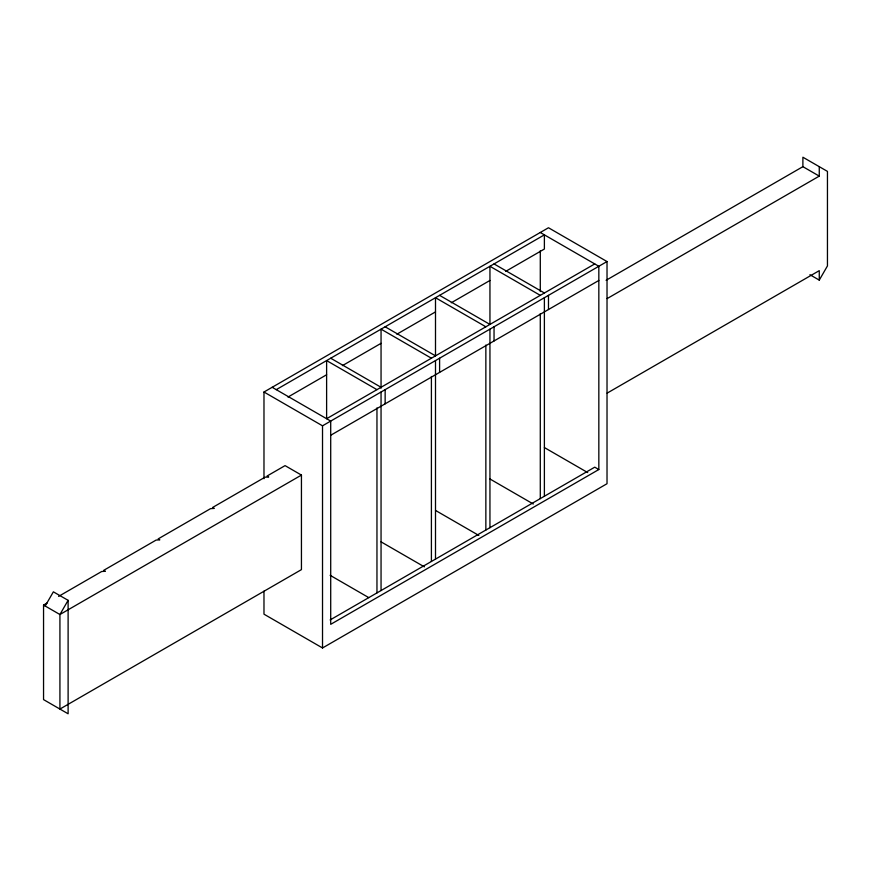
<?xml version="1.0" encoding="UTF-8"?>
<svg xmlns="http://www.w3.org/2000/svg" width="871" height="871" viewBox="0 0 871 871"><rect width="100%" height="100%" fill="white"/><g stroke="black" fill="none" stroke-linecap="round" stroke-linejoin="round"><path stroke-width="1.31" d="M45.183 606.009L53.371 591.834L68.112 600.337L68.112 713.785L43.55 699.609L43.55 605.073L47.23 602.939M68.112 600.337L59.925 614.523L59.925 709.059L301.442 569.623L301.442 475.087L285.067 465.626L267.049 476.034L268.693 476.97L265.002 477.21L212.611 507.466L214.244 508.403L210.564 508.642L158.163 538.899L159.807 539.835L156.116 540.074L103.725 570.331L105.358 571.278L101.678 571.507L58.597 596.385M809.91 274.713L819.263 280.114L827.45 265.927L827.45 171.391L802.888 157.216L802.888 166.666L606.096 280.288M263.978 478.712L263.978 392.015L548.48 227.756L607.022 261.55L607.022 483.71L322.52 647.97L263.978 614.175L263.978 591.137M276.259 389.653L544.386 234.854L544.386 249.03L505.746 271.338M287.974 397.067L326.614 374.759M342.412 365.635L381.052 343.326M396.86 334.203L435.5 311.894M451.298 302.77L489.948 280.462M326.614 418.722L594.741 263.924M263.978 392.015L322.52 425.81L607.022 261.55M330.708 435.26L598.834 280.462M301.442 475.087L59.925 614.523L43.55 605.073M607.141 298.59L819.263 176.116L819.263 166.666M607.141 393.126L819.263 270.652L819.263 280.114M330.131 619.945L594.741 467.172L598.834 469.534L598.834 266.286L540.292 232.492M598.834 469.534L330.708 624.333L330.708 421.085L272.166 387.29M802.888 166.666L819.263 176.116M494.042 263.924L544.386 292.983M540.292 295.356L489.948 266.286L489.948 323.99M439.594 295.356L489.948 324.426M485.855 326.788L435.5 297.719L435.5 355.422M385.145 326.788L435.5 355.858M431.406 358.221L381.052 329.151L381.052 388.216M544.386 447.552L587.707 472.572M330.708 358.221L381.052 387.29M376.958 389.653L326.614 360.583L326.614 418.287M489.948 478.985L533.27 504.004M435.5 510.417L478.821 535.436M381.052 541.849L424.384 566.869M330.131 575.306L368.771 597.626M548.48 295.356L548.48 309.532M544.386 297.719L544.386 496.241M540.292 250.75L540.292 291.556M540.292 313.614L540.292 498.604M494.042 326.788L494.042 340.964M489.948 329.151L489.948 527.674M485.855 345.047L485.855 530.036M439.594 358.221L439.594 372.396M435.5 360.583L435.5 559.106M431.406 376.479L431.406 561.468M385.145 389.653L385.145 403.828M381.052 392.015L381.052 590.538M376.958 407.911L376.958 592.901M322.52 425.81L322.52 647.97"/></g></svg>
